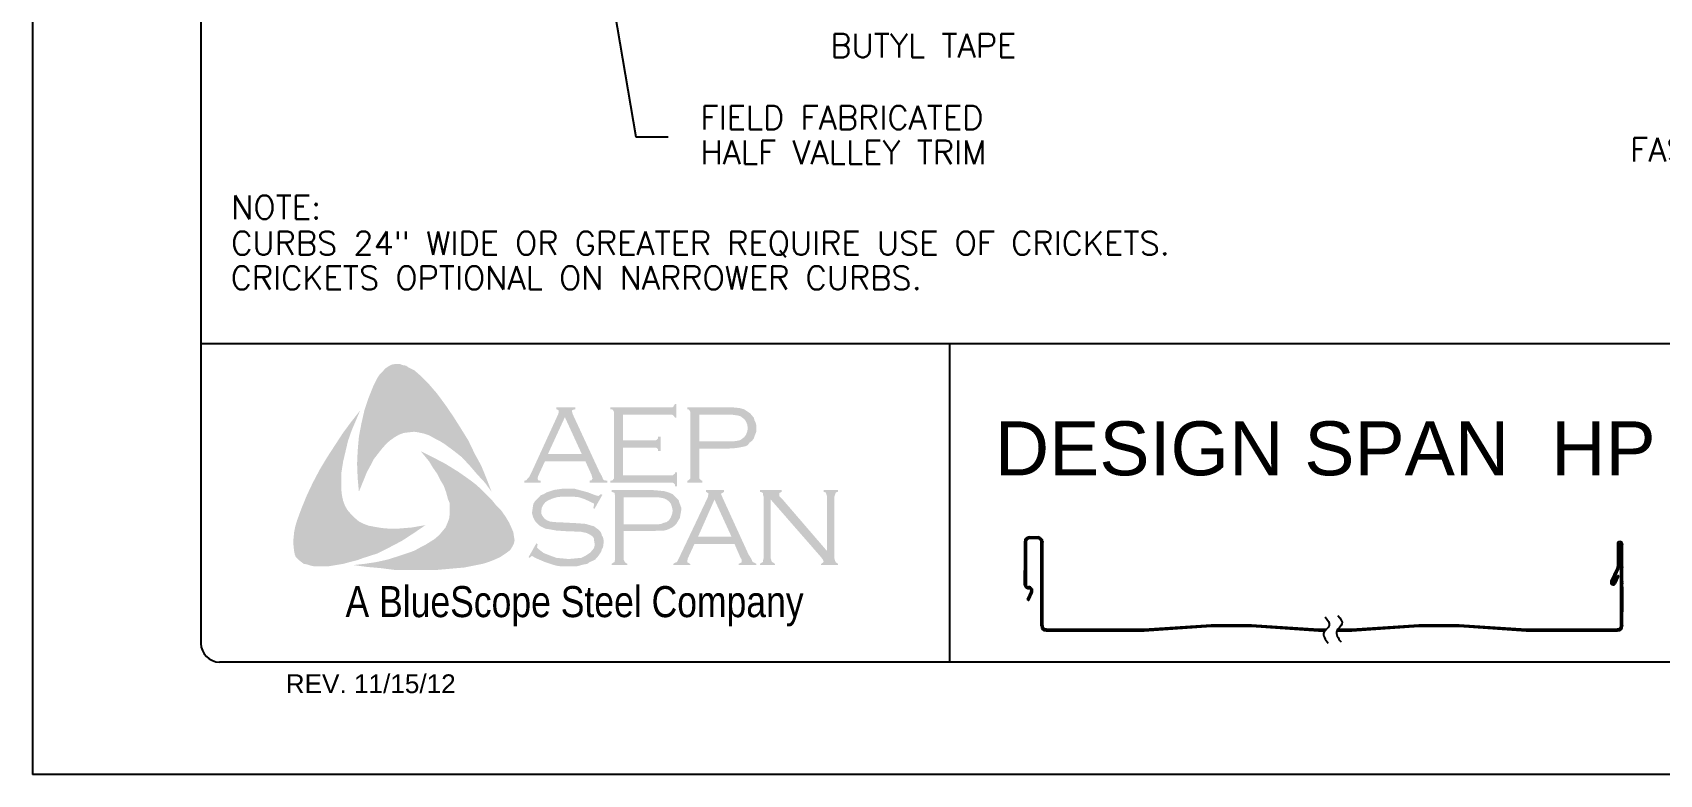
# Model space of a CAD drawing. Extents: x 109.9 to 118.4, y -49.8 to -38.8.
# Drawn here: x 109.92 to 115.36, y -49.84 to -47.36 of the extents above; entities that cross this region are included whole.
import ezdxf

# ---------------------------------------------------------------- set-up
doc = ezdxf.new("R2010")
doc.units = 0
doc.header["$LTSCALE"] = 0.5
doc.header["$MEASUREMENT"] = 0
doc.layers.get('0').update_dxf_attribs({"linetype": 'CONTINUOUS'})
for name, color, linetype in [('BORDER', 9, 'CONTINUOUS'), ('DIM', 4, 'CONTINUOUS'), ('LAYER_1', 160, 'CONTINUOUS')]:
    doc.layers.add(name, color=color, linetype=linetype)
doc.styles.add('ROMAND', font='romand.shx')
doc.styles.get("Standard").update_dxf_attribs({"font": 'romans.shx'})
doc.styles.add('STD', font='simplex.shx', dxfattribs={"height": 0.125})

msp = doc.modelspace()

# ---------------------------------------------------------------- hatches: boundary and pattern name
at = {"layer": 'LAYER_1'}
for points in [[(111.2748, -48.5689), (111.3031, -48.6073), (111.3294, -48.6458), (111.3537, -48.6842), (111.38, -48.7267), (111.4003, -48.7692), (111.4225, -48.8097), (111.4407, -48.8542), (111.4569, -48.8967), (111.4347, -48.8663), (111.4084, -48.838), (111.3841, -48.8097), (111.3578, -48.7814), (111.3294, -48.7591), (111.2991, -48.7368), (111.2829, -48.7267), (111.2667, -48.7186), (111.2485, -48.7085), (111.2303, -48.7024), (111.2121, -48.6984), (111.1979, -48.6964), (111.1797, -48.6984), (111.1635, -48.7004), (111.1473, -48.7065), (111.1332, -48.7146), (111.119, -48.7247), (111.1069, -48.7348), (111.0907, -48.753), (111.0765, -48.7712), (111.0623, -48.7895), (111.0522, -48.8097), (111.0401, -48.832), (111.032, -48.8522), (111.0138, -48.8967), (111.0097, -48.8522), (111.0077, -48.8036), (111.0097, -48.7591), (111.0138, -48.7126), (111.0219, -48.6701), (111.032, -48.6256), (111.0462, -48.5831), (111.0623, -48.5426), (111.0745, -48.5183), (111.0826, -48.5062), (111.0927, -48.4961), (111.1008, -48.4859), (111.1129, -48.4778), (111.1251, -48.4718), (111.1392, -48.4697), (111.1494, -48.4697), (111.1595, -48.4738), (111.1716, -48.4758), (111.1797, -48.4819), (111.1999, -48.492), (111.2161, -48.5062), (111.2323, -48.5224), (111.2485, -48.5385), (111.2748, -48.5689)], [(110.9571, -48.9088), (110.9612, -48.9271), (110.9672, -48.9432), (110.9753, -48.9574), (110.9875, -48.9716), (110.9996, -48.9837), (111.0138, -48.9959), (111.03, -49.0039), (111.0462, -49.01), (111.0684, -49.0141), (111.0927, -49.0181), (111.117, -49.0201), (111.1413, -49.0201), (111.1655, -49.0181), (111.1898, -49.0161), (111.2364, -49.008), (111.1979, -49.0343), (111.1575, -49.0606), (111.115, -49.0829), (111.0745, -49.1031), (111.03, -49.1173), (111.0077, -49.1254), (110.9834, -49.1314), (110.9612, -49.1375), (110.9369, -49.1415), (110.9126, -49.1456), (110.8904, -49.1456), (110.864, -49.1456), (110.8539, -49.1436), (110.8418, -49.1395), (110.8296, -49.1375), (110.8216, -49.1314), (110.8114, -49.1233), (110.8033, -49.1152), (110.7993, -49.1051), (110.7973, -49.095), (110.7952, -49.0748), (110.7952, -49.0545), (110.7973, -49.0323), (110.8013, -49.012), (110.8074, -48.9918), (110.8216, -48.9534), (110.8398, -48.9088), (110.86, -48.8663), (110.8823, -48.8239), (110.9065, -48.7834), (110.9328, -48.7429), (110.9592, -48.7024), (110.9875, -48.664), (111.0178, -48.6256), (110.9895, -48.6923), (110.9774, -48.7267), (110.9693, -48.7611), (110.9612, -48.7955), (110.9551, -48.834), (110.9551, -48.8522), (110.9551, -48.8704), (110.9551, -48.8906), (110.9571, -48.9088)], [(111.896, -48.749), (111.896, -48.8421), (112.0559, -48.8421), (112.0619, -48.8421), (112.066, -48.838), (112.07, -48.836), (112.07, -48.832), (112.0761, -48.832), (112.0761, -48.8785), (112.07, -48.8785), (112.07, -48.8724), (112.066, -48.8684), (112.0619, -48.8663), (112.0559, -48.8663), (111.8535, -48.8663), (111.8535, -48.8603), (111.8616, -48.8583), (111.8636, -48.8542), (111.8657, -48.8522), (111.8657, -48.8441), (111.8657, -48.6357), (111.8657, -48.6296), (111.8636, -48.6256), (111.8596, -48.6215), (111.8535, -48.6215), (111.8535, -48.6154), (112.0538, -48.6154), (112.0599, -48.6154), (112.064, -48.6134), (112.066, -48.6094), (112.07, -48.6033), (112.0741, -48.6033), (112.0741, -48.6498), (112.07, -48.6498), (112.066, -48.6438), (112.064, -48.6417), (112.0599, -48.6397), (112.0538, -48.6397), (111.896, -48.6397), (111.896, -48.7247), (111.9992, -48.7247), (112.0053, -48.7247), (112.0093, -48.7227), (112.0134, -48.7186), (112.0134, -48.7126), (112.0215, -48.7126), (112.0215, -48.7611), (112.0134, -48.7611), (112.0134, -48.7551), (112.0093, -48.751), (112.0053, -48.749), (111.9992, -48.749), (111.896, -48.749)], [(111.5156, -48.9999), (111.5257, -49.0222), (111.5298, -49.0323), (111.5318, -49.0464), (111.5338, -49.0586), (111.5318, -49.0687), (111.5257, -49.0808), (111.5197, -49.091), (111.5035, -49.1031), (111.4853, -49.1152), (111.467, -49.1233), (111.4468, -49.1314), (111.4266, -49.1375), (111.4063, -49.1415), (111.3659, -49.1496), (111.3193, -49.1537), (111.2748, -49.1577), (111.2262, -49.1577), (111.1797, -49.1577), (111.1332, -49.1577), (111.0866, -49.1517), (111.0401, -49.1476), (110.9956, -49.1415), (111.032, -49.1375), (111.0725, -49.1314), (111.1089, -49.1233), (111.1473, -49.1112), (111.1838, -49.099), (111.1999, -49.093), (111.2182, -49.0829), (111.2343, -49.0748), (111.2505, -49.0646), (111.2667, -49.0545), (111.2829, -49.0404), (111.293, -49.0282), (111.3031, -49.0161), (111.3092, -49.0019), (111.3153, -48.9857), (111.3173, -48.9695), (111.3173, -48.9534), (111.3173, -48.9351), (111.3112, -48.921), (111.3052, -48.8987), (111.2971, -48.8765), (111.2849, -48.8562), (111.2748, -48.836), (111.2606, -48.8158), (111.2485, -48.7955), (111.2202, -48.7611), (111.2606, -48.7814), (111.3031, -48.8036), (111.3456, -48.8299), (111.3861, -48.8583), (111.4043, -48.8724), (111.4225, -48.8886), (111.4407, -48.9068), (111.4569, -48.923), (111.4731, -48.9432), (111.4893, -48.9594), (111.5035, -48.9797), (111.5156, -48.9999)], [(111.8272, -48.9068), (111.8009, -48.9534), (111.7969, -48.9513), (111.7989, -48.9412), (111.7989, -48.9372), (111.7969, -48.9351), (111.7847, -48.9291), (111.7665, -48.921), (111.7483, -48.9149), (111.7281, -48.9129), (111.7078, -48.9129), (111.6916, -48.9129), (111.6755, -48.9149), (111.6613, -48.919), (111.6471, -48.925), (111.637, -48.9311), (111.6289, -48.9412), (111.6249, -48.9493), (111.6228, -48.9615), (111.6228, -48.9695), (111.6269, -48.9776), (111.633, -48.9857), (111.6411, -48.9918), (111.6512, -48.9959), (111.6653, -48.9979), (111.7078, -48.9999), (111.7443, -49.0019), (111.7706, -49.0039), (111.7847, -49.008), (111.7989, -49.012), (111.807, -49.0181), (111.8131, -49.0222), (111.8191, -49.0282), (111.8232, -49.0343), (111.8252, -49.0424), (111.8292, -49.0485), (111.8313, -49.0586), (111.8313, -49.0667), (111.8292, -49.0829), (111.8252, -49.0889), (111.8232, -49.097), (111.8191, -49.1031), (111.8151, -49.1092), (111.8029, -49.1233), (111.7948, -49.1274), (111.7847, -49.1314), (111.7766, -49.1375), (111.7645, -49.1395), (111.7422, -49.1456), (111.7159, -49.1456), (111.6876, -49.1456), (111.6734, -49.1436), (111.6593, -49.1395), (111.635, -49.1314), (111.6026, -49.1173), (111.5925, -49.1112), (111.5885, -49.1132), (111.5844, -49.1173), (111.5804, -49.1152), (111.6067, -49.0687), (111.6107, -49.0727), (111.6087, -49.0829), (111.6107, -49.0849), (111.6148, -49.0889), (111.6309, -49.1011), (111.6512, -49.1092), (111.6734, -49.1173), (111.6937, -49.1193), (111.7139, -49.1213), (111.7362, -49.1193), (111.7564, -49.1173), (111.7726, -49.1092), (111.7847, -49.1011), (111.7928, -49.093), (111.7989, -49.0849), (111.8009, -49.0768), (111.8009, -49.0687), (111.7989, -49.0566), (111.7989, -49.0525), (111.7948, -49.0464), (111.7868, -49.0404), (111.7746, -49.0343), (111.7645, -49.0323), (111.7564, -49.0303), (111.7018, -49.0282), (111.6734, -49.0262), (111.6512, -49.0222), (111.637, -49.0201), (111.6208, -49.012), (111.6148, -49.008), (111.6107, -49.0039), (111.6046, -48.9979), (111.6006, -48.9918), (111.5965, -48.9837), (111.5945, -48.9776), (111.5925, -48.9695), (111.5925, -48.9635), (111.5945, -48.9493), (111.5965, -48.9372), (111.6026, -48.9271), (111.6127, -48.9169), (111.6208, -48.9088), (111.6309, -48.9048), (111.6411, -48.8987), (111.6532, -48.8947), (111.6653, -48.8906), (111.6795, -48.8886), (111.6937, -48.8866), (111.7099, -48.8866), (111.7341, -48.8866), (111.7564, -48.8927), (111.7787, -48.8987), (111.805, -48.9088), (111.8131, -48.9109), (111.8171, -48.9088), (111.8211, -48.9048), (111.8272, -48.9068)], [(112.3897, -48.923), (112.3897, -49.1193), (112.3918, -49.1274), (112.3938, -49.1314), (112.3978, -49.1334), (112.4039, -49.1375), (112.4039, -49.1415), (112.3533, -49.1415), (112.3533, -49.1375), (112.3594, -49.1334), (112.3634, -49.1314), (112.3634, -49.1274), (112.3655, -49.1193), (112.3655, -48.9129), (112.3634, -48.9068), (112.3634, -48.9007), (112.3594, -48.8987), (112.3533, -48.8967), (112.3533, -48.8906), (112.4262, -48.8906), (112.4262, -48.8967), (112.4181, -48.9007), (112.4181, -48.9028), (112.4181, -48.9048), (112.4181, -48.9109), (112.4262, -48.919), (112.5779, -49.095), (112.5779, -48.9129), (112.5759, -48.9068), (112.5739, -48.9007), (112.5719, -48.8987), (112.5658, -48.8967), (112.5658, -48.8906), (112.6144, -48.8906), (112.6144, -48.8967), (112.6083, -48.8987), (112.6063, -48.9007), (112.6042, -48.9068), (112.6022, -48.9129), (112.6022, -49.1193), (112.6042, -49.1274), (112.6063, -49.1314), (112.6083, -49.1334), (112.6144, -49.1375), (112.6144, -49.1415), (112.5577, -49.1415), (112.5577, -49.1375), (112.5638, -49.1334), (112.5658, -49.1314), (112.5658, -49.1294), (112.5638, -49.1233), (112.5577, -49.1152), (112.3897, -48.923)]]:
    msp.add_hatch(color=7, dxfattribs=at).paths.add_polyline_path(points)
h = msp.add_hatch(color=7, dxfattribs=at)
edge = h.paths.add_edge_path(flags=16)
edge.add_spline(control_points=[(111.7584, -48.7712), (111.7584, -48.7712), (111.7018, -48.6478), (111.7018, -48.6478), (111.7018, -48.6478), (111.6451, -48.7712), (111.6451, -48.7712), (111.6451, -48.7712), (111.7584, -48.7712), (111.7584, -48.7712), (111.7584, -48.7712), (111.7584, -48.7712), (111.7584, -48.7712), (111.7584, -48.7712), (111.7584, -48.7712), (111.7584, -48.7712)], knot_values=[0, 0, 0, 0, 1, 1, 1, 2, 2, 2, 3, 3, 3, 4, 4, 4, 5, 5, 5, 5], degree=3, periodic=0)
edge = h.paths.add_edge_path()
edge.add_spline(control_points=[(111.7706, -48.7955), (111.7706, -48.7955), (111.635, -48.7955), (111.635, -48.7955), (111.635, -48.7955), (111.6127, -48.8441), (111.6127, -48.8441), (111.6127, -48.8441), (111.6127, -48.8441), (111.6127, -48.8441), (111.6127, -48.8441), (111.6107, -48.8522), (111.6107, -48.8522), (111.6107, -48.8522), (111.6107, -48.8522), (111.6107, -48.8522), (111.6107, -48.8522), (111.6107, -48.8542), (111.6107, -48.8542), (111.6107, -48.8542), (111.6127, -48.8583), (111.6127, -48.8583), (111.6127, -48.8583), (111.6208, -48.8603), (111.6208, -48.8603), (111.6208, -48.8603), (111.6208, -48.8663), (111.6208, -48.8663), (111.6208, -48.8663), (111.5662, -48.8663), (111.5662, -48.8663), (111.5662, -48.8663), (111.5662, -48.8603), (111.5662, -48.8603), (111.5662, -48.8603), (111.5662, -48.8603), (111.5662, -48.8603), (111.5662, -48.8603), (111.5723, -48.8583), (111.5723, -48.8583), (111.5723, -48.8583), (111.5763, -48.8542), (111.5763, -48.8542), (111.5763, -48.8542), (111.5763, -48.8542), (111.5763, -48.8542), (111.5763, -48.8542), (111.5824, -48.8481), (111.5824, -48.8481), (111.5824, -48.8481), (111.5885, -48.836), (111.5885, -48.836), (111.5885, -48.836), (111.6795, -48.6377), (111.6795, -48.6377), (111.6795, -48.6377), (111.6795, -48.6377), (111.6795, -48.6377), (111.6795, -48.6377), (111.6815, -48.6296), (111.6815, -48.6296), (111.6815, -48.6296), (111.6815, -48.6296), (111.6815, -48.6296), (111.6815, -48.6296), (111.6815, -48.6256), (111.6815, -48.6256), (111.6815, -48.6256), (111.6795, -48.6235), (111.6795, -48.6235), (111.6795, -48.6235), (111.6734, -48.6215), (111.6734, -48.6215), (111.6734, -48.6215), (111.6734, -48.6154), (111.6734, -48.6154), (111.6734, -48.6154), (111.7362, -48.6154), (111.7362, -48.6154), (111.7362, -48.6154), (111.7362, -48.6215), (111.7362, -48.6215), (111.7362, -48.6215), (111.7362, -48.6215), (111.7362, -48.6215), (111.7362, -48.6215), (111.7281, -48.6235), (111.7281, -48.6235), (111.7281, -48.6235), (111.726, -48.6256), (111.726, -48.6256), (111.726, -48.6256), (111.726, -48.6296), (111.726, -48.6296), (111.726, -48.6296), (111.726, -48.6296), (111.726, -48.6296), (111.726, -48.6296), (111.7281, -48.6377), (111.7281, -48.6377), (111.7281, -48.6377), (111.8171, -48.8299), (111.8171, -48.8299), (111.8171, -48.8299), (111.8171, -48.8299), (111.8171, -48.8299), (111.8171, -48.8299), (111.8252, -48.8441), (111.8252, -48.8441), (111.8252, -48.8441), (111.8292, -48.8542), (111.8292, -48.8542), (111.8292, -48.8542), (111.8292, -48.8542), (111.8292, -48.8542), (111.8292, -48.8542), (111.8333, -48.8583), (111.8333, -48.8583), (111.8333, -48.8583), (111.8434, -48.8603), (111.8434, -48.8603), (111.8434, -48.8603), (111.8434, -48.8663), (111.8434, -48.8663), (111.8434, -48.8663), (111.7847, -48.8663), (111.7847, -48.8663), (111.7847, -48.8663), (111.7847, -48.8603), (111.7847, -48.8603), (111.7847, -48.8603), (111.7847, -48.8603), (111.7847, -48.8603), (111.7847, -48.8603), (111.7888, -48.8583), (111.7888, -48.8583), (111.7888, -48.8583), (111.7908, -48.8583), (111.7908, -48.8583), (111.7908, -48.8583), (111.7928, -48.8542), (111.7928, -48.8542), (111.7928, -48.8542), (111.7948, -48.8522), (111.7948, -48.8522), (111.7948, -48.8522), (111.7948, -48.8522), (111.7948, -48.8522), (111.7948, -48.8522), (111.7928, -48.8481), (111.7928, -48.8481), (111.7928, -48.8481), (111.7908, -48.84), (111.7908, -48.84), (111.7908, -48.84), (111.7706, -48.7955), (111.7706, -48.7955), (111.7706, -48.7955), (111.7706, -48.7955), (111.7706, -48.7955), (111.7706, -48.7955), (111.7706, -48.7955), (111.7706, -48.7955)], knot_values=[0, 0, 0, 0, 1, 1, 1, 2, 2, 2, 3, 3, 3, 4, 4, 4, 5, 5, 5, 6, 6, 6, 7, 7, 7, 8, 8, 8, 9, 9, 9, 10, 10, 10, 11, 11, 11, 12, 12, 12, 13, 13, 13, 14, 14, 14, 15, 15, 15, 16, 16, 16, 17, 17, 17, 18, 18, 18, 19, 19, 19, 20, 20, 20, 21, 21, 21, 22, 22, 22, 23, 23, 23, 24, 24, 24, 25, 25, 25, 26, 26, 26, 27, 27, 27, 28, 28, 28, 29, 29, 29, 30, 30, 30, 31, 31, 31, 32, 32, 32, 33, 33, 33, 34, 34, 34, 35, 35, 35, 36, 36, 36, 37, 37, 37, 38, 38, 38, 39, 39, 39, 40, 40, 40, 41, 41, 41, 42, 42, 42, 43, 43, 43, 44, 44, 44, 45, 45, 45, 46, 46, 46, 47, 47, 47, 48, 48, 48, 49, 49, 49, 50, 50, 50, 51, 51, 51, 52, 52, 52, 53, 53, 53, 54, 54, 54, 54], degree=3, periodic=0)
h = msp.add_hatch(color=7, dxfattribs=at)
edge = h.paths.add_edge_path(flags=16)
edge.add_spline(control_points=[(112.151, -48.7288), (112.151, -48.7288), (112.2441, -48.7288), (112.2441, -48.7288), (112.2441, -48.7288), (112.2441, -48.7288), (112.2441, -48.7288), (112.2441, -48.7288), (112.2623, -48.7288), (112.2623, -48.7288), (112.2623, -48.7288), (112.2764, -48.7267), (112.2764, -48.7267), (112.2764, -48.7267), (112.2764, -48.7267), (112.2764, -48.7267), (112.2764, -48.7267), (112.2865, -48.7247), (112.2865, -48.7247), (112.2865, -48.7247), (112.2926, -48.7207), (112.2926, -48.7207), (112.2926, -48.7207), (112.2926, -48.7207), (112.2926, -48.7207), (112.2926, -48.7207), (112.3007, -48.7146), (112.3007, -48.7146), (112.3007, -48.7146), (112.3068, -48.7065), (112.3068, -48.7065), (112.3068, -48.7065), (112.3108, -48.6964), (112.3108, -48.6964), (112.3108, -48.6964), (112.3129, -48.6842), (112.3129, -48.6842), (112.3129, -48.6842), (112.3129, -48.6842), (112.3129, -48.6842), (112.3129, -48.6842), (112.3108, -48.6721), (112.3108, -48.6721), (112.3108, -48.6721), (112.3068, -48.662), (112.3068, -48.662), (112.3068, -48.662), (112.3007, -48.6539), (112.3007, -48.6539), (112.3007, -48.6539), (112.2926, -48.6478), (112.2926, -48.6478), (112.2926, -48.6478), (112.2926, -48.6478), (112.2926, -48.6478), (112.2926, -48.6478), (112.2865, -48.6438), (112.2865, -48.6438), (112.2865, -48.6438), (112.2764, -48.6417), (112.2764, -48.6417), (112.2764, -48.6417), (112.2764, -48.6417), (112.2764, -48.6417), (112.2764, -48.6417), (112.2623, -48.6397), (112.2623, -48.6397), (112.2623, -48.6397), (112.2441, -48.6397), (112.2441, -48.6397), (112.2441, -48.6397), (112.151, -48.6397), (112.151, -48.6397), (112.151, -48.6397), (112.151, -48.7288), (112.151, -48.7288), (112.151, -48.7288), (112.151, -48.7288), (112.151, -48.7288), (112.151, -48.7288), (112.151, -48.7288), (112.151, -48.7288)], knot_values=[0, 0, 0, 0, 1, 1, 1, 2, 2, 2, 3, 3, 3, 4, 4, 4, 5, 5, 5, 6, 6, 6, 7, 7, 7, 8, 8, 8, 9, 9, 9, 10, 10, 10, 11, 11, 11, 12, 12, 12, 13, 13, 13, 14, 14, 14, 15, 15, 15, 16, 16, 16, 17, 17, 17, 18, 18, 18, 19, 19, 19, 20, 20, 20, 21, 21, 21, 22, 22, 22, 23, 23, 23, 24, 24, 24, 25, 25, 25, 26, 26, 26, 27, 27, 27, 27], degree=3, periodic=0)
edge = h.paths.add_edge_path()
edge.add_spline(control_points=[(112.151, -48.753), (112.151, -48.753), (112.151, -48.8461), (112.151, -48.8461), (112.151, -48.8461), (112.151, -48.8461), (112.151, -48.8461), (112.151, -48.8461), (112.151, -48.8522), (112.151, -48.8522), (112.151, -48.8522), (112.153, -48.8542), (112.153, -48.8542), (112.153, -48.8542), (112.153, -48.8542), (112.153, -48.8542), (112.153, -48.8542), (112.157, -48.8583), (112.157, -48.8583), (112.157, -48.8583), (112.1611, -48.8603), (112.1611, -48.8603), (112.1611, -48.8603), (112.1611, -48.8663), (112.1611, -48.8663), (112.1611, -48.8663), (112.1105, -48.8663), (112.1105, -48.8663), (112.1105, -48.8663), (112.1105, -48.8603), (112.1105, -48.8603), (112.1105, -48.8603), (112.1105, -48.8603), (112.1105, -48.8603), (112.1105, -48.8603), (112.1146, -48.8583), (112.1146, -48.8583), (112.1146, -48.8583), (112.1186, -48.8542), (112.1186, -48.8542), (112.1186, -48.8542), (112.1186, -48.8542), (112.1186, -48.8542), (112.1186, -48.8542), (112.1206, -48.8522), (112.1206, -48.8522), (112.1206, -48.8522), (112.1206, -48.8461), (112.1206, -48.8461), (112.1206, -48.8461), (112.1206, -48.6336), (112.1206, -48.6336), (112.1206, -48.6336), (112.1206, -48.6336), (112.1206, -48.6336), (112.1206, -48.6336), (112.1206, -48.6296), (112.1206, -48.6296), (112.1206, -48.6296), (112.1186, -48.6256), (112.1186, -48.6256), (112.1186, -48.6256), (112.1186, -48.6256), (112.1186, -48.6256), (112.1186, -48.6256), (112.1146, -48.6215), (112.1146, -48.6215), (112.1146, -48.6215), (112.1105, -48.6215), (112.1105, -48.6215), (112.1105, -48.6215), (112.1105, -48.6154), (112.1105, -48.6154), (112.1105, -48.6154), (112.242, -48.6154), (112.242, -48.6154), (112.242, -48.6154), (112.242, -48.6154), (112.242, -48.6154), (112.242, -48.6154), (112.2663, -48.6154), (112.2663, -48.6154), (112.2663, -48.6154), (112.2865, -48.6175), (112.2865, -48.6175), (112.2865, -48.6175), (112.2865, -48.6175), (112.2865, -48.6175), (112.2865, -48.6175), (112.3007, -48.6215), (112.3007, -48.6215), (112.3007, -48.6215), (112.3129, -48.6296), (112.3129, -48.6296), (112.3129, -48.6296), (112.3129, -48.6296), (112.3129, -48.6296), (112.3129, -48.6296), (112.3189, -48.6336), (112.3189, -48.6336), (112.3189, -48.6336), (112.323, -48.6377), (112.323, -48.6377), (112.323, -48.6377), (112.3331, -48.6498), (112.3331, -48.6498), (112.3331, -48.6498), (112.3331, -48.6498), (112.3331, -48.6498), (112.3331, -48.6498), (112.3351, -48.6579), (112.3351, -48.6579), (112.3351, -48.6579), (112.3392, -48.666), (112.3392, -48.666), (112.3392, -48.666), (112.3412, -48.6741), (112.3412, -48.6741), (112.3412, -48.6741), (112.3412, -48.6842), (112.3412, -48.6842), (112.3412, -48.6842), (112.3412, -48.6842), (112.3412, -48.6842), (112.3412, -48.6842), (112.3412, -48.6964), (112.3412, -48.6964), (112.3412, -48.6964), (112.3371, -48.7065), (112.3371, -48.7065), (112.3371, -48.7065), (112.3331, -48.7186), (112.3331, -48.7186), (112.3331, -48.7186), (112.327, -48.7267), (112.327, -48.7267), (112.327, -48.7267), (112.327, -48.7267), (112.327, -48.7267), (112.327, -48.7267), (112.3189, -48.7328), (112.3189, -48.7328), (112.3189, -48.7328), (112.3129, -48.7409), (112.3129, -48.7409), (112.3129, -48.7409), (112.3048, -48.7449), (112.3048, -48.7449), (112.3048, -48.7449), (112.2946, -48.747), (112.2946, -48.747), (112.2946, -48.747), (112.2946, -48.747), (112.2946, -48.747), (112.2946, -48.747), (112.2845, -48.749), (112.2845, -48.749), (112.2845, -48.749), (112.2724, -48.751), (112.2724, -48.751), (112.2724, -48.751), (112.242, -48.753), (112.242, -48.753), (112.242, -48.753), (112.151, -48.753), (112.151, -48.753), (112.151, -48.753), (112.151, -48.753), (112.151, -48.753), (112.151, -48.753), (112.151, -48.753), (112.151, -48.753)], knot_values=[0, 0, 0, 0, 1, 1, 1, 2, 2, 2, 3, 3, 3, 4, 4, 4, 5, 5, 5, 6, 6, 6, 7, 7, 7, 8, 8, 8, 9, 9, 9, 10, 10, 10, 11, 11, 11, 12, 12, 12, 13, 13, 13, 14, 14, 14, 15, 15, 15, 16, 16, 16, 17, 17, 17, 18, 18, 18, 19, 19, 19, 20, 20, 20, 21, 21, 21, 22, 22, 22, 23, 23, 23, 24, 24, 24, 25, 25, 25, 26, 26, 26, 27, 27, 27, 28, 28, 28, 29, 29, 29, 30, 30, 30, 31, 31, 31, 32, 32, 32, 33, 33, 33, 34, 34, 34, 35, 35, 35, 36, 36, 36, 37, 37, 37, 38, 38, 38, 39, 39, 39, 40, 40, 40, 41, 41, 41, 42, 42, 42, 43, 43, 43, 44, 44, 44, 45, 45, 45, 46, 46, 46, 47, 47, 47, 48, 48, 48, 49, 49, 49, 50, 50, 50, 51, 51, 51, 52, 52, 52, 53, 53, 53, 54, 54, 54, 55, 55, 55, 56, 56, 56, 57, 57, 57, 57], degree=3, periodic=0)
h = msp.add_hatch(color=7, dxfattribs=at)
edge = h.paths.add_edge_path(flags=16)
edge.add_spline(control_points=[(111.898, -49.006), (111.898, -49.006), (111.9931, -49.006), (111.9931, -49.006), (111.9931, -49.006), (111.9931, -49.006), (111.9931, -49.006), (111.9931, -49.006), (112.0114, -49.006), (112.0114, -49.006), (112.0114, -49.006), (112.0235, -49.0039), (112.0235, -49.0039), (112.0235, -49.0039), (112.0235, -49.0039), (112.0235, -49.0039), (112.0235, -49.0039), (112.0336, -48.9999), (112.0336, -48.9999), (112.0336, -48.9999), (112.0417, -48.9979), (112.0417, -48.9979), (112.0417, -48.9979), (112.0417, -48.9979), (112.0417, -48.9979), (112.0417, -48.9979), (112.0498, -48.9918), (112.0498, -48.9918), (112.0498, -48.9918), (112.0559, -48.9817), (112.0559, -48.9817), (112.0559, -48.9817), (112.0599, -48.9716), (112.0599, -48.9716), (112.0599, -48.9716), (112.0619, -48.9594), (112.0619, -48.9594), (112.0619, -48.9594), (112.0619, -48.9594), (112.0619, -48.9594), (112.0619, -48.9594), (112.0599, -48.9493), (112.0599, -48.9493), (112.0599, -48.9493), (112.0559, -48.9372), (112.0559, -48.9372), (112.0559, -48.9372), (112.0498, -48.9291), (112.0498, -48.9291), (112.0498, -48.9291), (112.0417, -48.923), (112.0417, -48.923), (112.0417, -48.923), (112.0417, -48.923), (112.0417, -48.923), (112.0417, -48.923), (112.0336, -48.919), (112.0336, -48.919), (112.0336, -48.919), (112.0235, -48.9169), (112.0235, -48.9169), (112.0235, -48.9169), (112.0235, -48.9169), (112.0235, -48.9169), (112.0235, -48.9169), (112.0114, -48.9149), (112.0114, -48.9149), (112.0114, -48.9149), (111.9931, -48.9149), (111.9931, -48.9149), (111.9931, -48.9149), (111.898, -48.9149), (111.898, -48.9149), (111.898, -48.9149), (111.898, -49.006), (111.898, -49.006), (111.898, -49.006), (111.898, -49.006), (111.898, -49.006), (111.898, -49.006), (111.898, -49.006), (111.898, -49.006)], knot_values=[0, 0, 0, 0, 1, 1, 1, 2, 2, 2, 3, 3, 3, 4, 4, 4, 5, 5, 5, 6, 6, 6, 7, 7, 7, 8, 8, 8, 9, 9, 9, 10, 10, 10, 11, 11, 11, 12, 12, 12, 13, 13, 13, 14, 14, 14, 15, 15, 15, 16, 16, 16, 17, 17, 17, 18, 18, 18, 19, 19, 19, 20, 20, 20, 21, 21, 21, 22, 22, 22, 23, 23, 23, 24, 24, 24, 25, 25, 25, 26, 26, 26, 27, 27, 27, 27], degree=3, periodic=0)
edge = h.paths.add_edge_path()
edge.add_spline(control_points=[(111.898, -49.0282), (111.898, -49.0282), (111.898, -49.1233), (111.898, -49.1233), (111.898, -49.1233), (111.898, -49.1233), (111.898, -49.1233), (111.898, -49.1233), (111.9001, -49.1274), (111.9001, -49.1274), (111.9001, -49.1274), (111.9021, -49.1314), (111.9021, -49.1314), (111.9021, -49.1314), (111.9021, -49.1314), (111.9021, -49.1314), (111.9021, -49.1314), (111.9041, -49.1334), (111.9041, -49.1334), (111.9041, -49.1334), (111.9102, -49.1375), (111.9102, -49.1375), (111.9102, -49.1375), (111.9102, -49.1415), (111.9102, -49.1415), (111.9102, -49.1415), (111.8576, -49.1415), (111.8576, -49.1415), (111.8576, -49.1415), (111.8576, -49.1375), (111.8576, -49.1375), (111.8576, -49.1375), (111.8576, -49.1375), (111.8576, -49.1375), (111.8576, -49.1375), (111.8636, -49.1334), (111.8636, -49.1334), (111.8636, -49.1334), (111.8677, -49.1314), (111.8677, -49.1314), (111.8677, -49.1314), (111.8677, -49.1314), (111.8677, -49.1314), (111.8677, -49.1314), (111.8677, -49.1274), (111.8677, -49.1274), (111.8677, -49.1274), (111.8697, -49.1233), (111.8697, -49.1233), (111.8697, -49.1233), (111.8697, -48.9088), (111.8697, -48.9088), (111.8697, -48.9088), (111.8697, -48.9088), (111.8697, -48.9088), (111.8697, -48.9088), (111.8677, -48.9048), (111.8677, -48.9048), (111.8677, -48.9048), (111.8677, -48.9007), (111.8677, -48.9007), (111.8677, -48.9007), (111.8677, -48.9007), (111.8677, -48.9007), (111.8677, -48.9007), (111.8636, -48.8987), (111.8636, -48.8987), (111.8636, -48.8987), (111.8576, -48.8967), (111.8576, -48.8967), (111.8576, -48.8967), (111.8576, -48.8906), (111.8576, -48.8906), (111.8576, -48.8906), (111.9891, -48.8906), (111.9891, -48.8906), (111.9891, -48.8906), (111.9891, -48.8906), (111.9891, -48.8906), (111.9891, -48.8906), (112.0134, -48.8927), (112.0134, -48.8927), (112.0134, -48.8927), (112.0336, -48.8947), (112.0336, -48.8947), (112.0336, -48.8947), (112.0336, -48.8947), (112.0336, -48.8947), (112.0336, -48.8947), (112.0478, -48.8987), (112.0478, -48.8987), (112.0478, -48.8987), (112.0619, -48.9048), (112.0619, -48.9048), (112.0619, -48.9048), (112.0619, -48.9048), (112.0619, -48.9048), (112.0619, -48.9048), (112.066, -48.9088), (112.066, -48.9088), (112.066, -48.9088), (112.0721, -48.9149), (112.0721, -48.9149), (112.0721, -48.9149), (112.0822, -48.925), (112.0822, -48.925), (112.0822, -48.925), (112.0822, -48.925), (112.0822, -48.925), (112.0822, -48.925), (112.0842, -48.9331), (112.0842, -48.9331), (112.0842, -48.9331), (112.0882, -48.9432), (112.0882, -48.9432), (112.0882, -48.9432), (112.0903, -48.9493), (112.0903, -48.9493), (112.0903, -48.9493), (112.0903, -48.9594), (112.0903, -48.9594), (112.0903, -48.9594), (112.0903, -48.9594), (112.0903, -48.9594), (112.0903, -48.9594), (112.0882, -48.9716), (112.0882, -48.9716), (112.0882, -48.9716), (112.0862, -48.9837), (112.0862, -48.9837), (112.0862, -48.9837), (112.0802, -48.9938), (112.0802, -48.9938), (112.0802, -48.9938), (112.0741, -49.0039), (112.0741, -49.0039), (112.0741, -49.0039), (112.0741, -49.0039), (112.0741, -49.0039), (112.0741, -49.0039), (112.068, -49.01), (112.068, -49.01), (112.068, -49.01), (112.0599, -49.0161), (112.0599, -49.0161), (112.0599, -49.0161), (112.0518, -49.0201), (112.0518, -49.0201), (112.0518, -49.0201), (112.0417, -49.0242), (112.0417, -49.0242), (112.0417, -49.0242), (112.0417, -49.0242), (112.0417, -49.0242), (112.0417, -49.0242), (112.0336, -49.0262), (112.0336, -49.0262), (112.0336, -49.0262), (112.0215, -49.0262), (112.0215, -49.0262), (112.0215, -49.0262), (111.9891, -49.0282), (111.9891, -49.0282), (111.9891, -49.0282), (111.898, -49.0282), (111.898, -49.0282), (111.898, -49.0282), (111.898, -49.0282), (111.898, -49.0282), (111.898, -49.0282), (111.898, -49.0282), (111.898, -49.0282)], knot_values=[0, 0, 0, 0, 1, 1, 1, 2, 2, 2, 3, 3, 3, 4, 4, 4, 5, 5, 5, 6, 6, 6, 7, 7, 7, 8, 8, 8, 9, 9, 9, 10, 10, 10, 11, 11, 11, 12, 12, 12, 13, 13, 13, 14, 14, 14, 15, 15, 15, 16, 16, 16, 17, 17, 17, 18, 18, 18, 19, 19, 19, 20, 20, 20, 21, 21, 21, 22, 22, 22, 23, 23, 23, 24, 24, 24, 25, 25, 25, 26, 26, 26, 27, 27, 27, 28, 28, 28, 29, 29, 29, 30, 30, 30, 31, 31, 31, 32, 32, 32, 33, 33, 33, 34, 34, 34, 35, 35, 35, 36, 36, 36, 37, 37, 37, 38, 38, 38, 39, 39, 39, 40, 40, 40, 41, 41, 41, 42, 42, 42, 43, 43, 43, 44, 44, 44, 45, 45, 45, 46, 46, 46, 47, 47, 47, 48, 48, 48, 49, 49, 49, 50, 50, 50, 51, 51, 51, 52, 52, 52, 53, 53, 53, 54, 54, 54, 55, 55, 55, 56, 56, 56, 57, 57, 57, 57], degree=3, periodic=0)
h = msp.add_hatch(color=7, dxfattribs=at)
edge = h.paths.add_edge_path(flags=16)
edge.add_spline(control_points=[(112.2582, -49.0464), (112.2582, -49.0464), (112.2016, -48.923), (112.2016, -48.923), (112.2016, -48.923), (112.1469, -49.0464), (112.1469, -49.0464), (112.1469, -49.0464), (112.2582, -49.0464), (112.2582, -49.0464), (112.2582, -49.0464), (112.2582, -49.0464), (112.2582, -49.0464), (112.2582, -49.0464), (112.2582, -49.0464), (112.2582, -49.0464)], knot_values=[0, 0, 0, 0, 1, 1, 1, 2, 2, 2, 3, 3, 3, 4, 4, 4, 5, 5, 5, 5], degree=3, periodic=0)
edge = h.paths.add_edge_path()
edge.add_spline(control_points=[(112.2683, -49.0707), (112.2683, -49.0707), (112.1348, -49.0707), (112.1348, -49.0707), (112.1348, -49.0707), (112.1125, -49.1193), (112.1125, -49.1193), (112.1125, -49.1193), (112.1125, -49.1193), (112.1125, -49.1193), (112.1125, -49.1193), (112.1105, -49.1294), (112.1105, -49.1294), (112.1105, -49.1294), (112.1105, -49.1294), (112.1105, -49.1294), (112.1105, -49.1294), (112.1105, -49.1314), (112.1105, -49.1314), (112.1105, -49.1314), (112.1125, -49.1334), (112.1125, -49.1334), (112.1125, -49.1334), (112.1206, -49.1375), (112.1206, -49.1375), (112.1206, -49.1375), (112.1206, -49.1415), (112.1206, -49.1415), (112.1206, -49.1415), (112.064, -49.1415), (112.064, -49.1415), (112.064, -49.1415), (112.064, -49.1375), (112.064, -49.1375), (112.064, -49.1375), (112.064, -49.1375), (112.064, -49.1375), (112.064, -49.1375), (112.07, -49.1334), (112.07, -49.1334), (112.07, -49.1334), (112.0761, -49.1314), (112.0761, -49.1314), (112.0761, -49.1314), (112.0761, -49.1314), (112.0761, -49.1314), (112.0761, -49.1314), (112.0802, -49.1233), (112.0802, -49.1233), (112.0802, -49.1233), (112.0862, -49.1112), (112.0862, -49.1112), (112.0862, -49.1112), (112.1793, -48.9149), (112.1793, -48.9149), (112.1793, -48.9149), (112.1793, -48.9149), (112.1793, -48.9149), (112.1793, -48.9149), (112.1813, -48.9048), (112.1813, -48.9048), (112.1813, -48.9048), (112.1813, -48.9048), (112.1813, -48.9048), (112.1813, -48.9048), (112.1813, -48.9007), (112.1813, -48.9007), (112.1813, -48.9007), (112.1793, -48.9007), (112.1793, -48.9007), (112.1793, -48.9007), (112.1732, -48.8967), (112.1732, -48.8967), (112.1732, -48.8967), (112.1732, -48.8906), (112.1732, -48.8906), (112.1732, -48.8906), (112.2339, -48.8906), (112.2339, -48.8906), (112.2339, -48.8906), (112.2339, -48.8967), (112.2339, -48.8967), (112.2339, -48.8967), (112.2339, -48.8967), (112.2339, -48.8967), (112.2339, -48.8967), (112.2279, -48.9007), (112.2279, -48.9007), (112.2279, -48.9007), (112.2258, -48.9007), (112.2258, -48.9007), (112.2258, -48.9007), (112.2238, -48.9048), (112.2238, -48.9048), (112.2238, -48.9048), (112.2238, -48.9048), (112.2238, -48.9048), (112.2238, -48.9048), (112.2279, -48.9149), (112.2279, -48.9149), (112.2279, -48.9149), (112.3149, -49.1051), (112.3149, -49.1051), (112.3149, -49.1051), (112.3149, -49.1051), (112.3149, -49.1051), (112.3149, -49.1051), (112.325, -49.1213), (112.325, -49.1213), (112.325, -49.1213), (112.329, -49.1314), (112.329, -49.1314), (112.329, -49.1314), (112.329, -49.1314), (112.329, -49.1314), (112.329, -49.1314), (112.3351, -49.1334), (112.3351, -49.1334), (112.3351, -49.1334), (112.3412, -49.1375), (112.3412, -49.1375), (112.3412, -49.1375), (112.3412, -49.1415), (112.3412, -49.1415), (112.3412, -49.1415), (112.2825, -49.1415), (112.2825, -49.1415), (112.2825, -49.1415), (112.2825, -49.1375), (112.2825, -49.1375), (112.2825, -49.1375), (112.2825, -49.1375), (112.2825, -49.1375), (112.2825, -49.1375), (112.2865, -49.1355), (112.2865, -49.1355), (112.2865, -49.1355), (112.2906, -49.1334), (112.2906, -49.1334), (112.2906, -49.1334), (112.2926, -49.1314), (112.2926, -49.1314), (112.2926, -49.1314), (112.2926, -49.1274), (112.2926, -49.1274), (112.2926, -49.1274), (112.2926, -49.1274), (112.2926, -49.1274), (112.2926, -49.1274), (112.2926, -49.1233), (112.2926, -49.1233), (112.2926, -49.1233), (112.2886, -49.1173), (112.2886, -49.1173), (112.2886, -49.1173), (112.2683, -49.0707), (112.2683, -49.0707), (112.2683, -49.0707), (112.2683, -49.0707), (112.2683, -49.0707), (112.2683, -49.0707), (112.2683, -49.0707), (112.2683, -49.0707)], knot_values=[0, 0, 0, 0, 1, 1, 1, 2, 2, 2, 3, 3, 3, 4, 4, 4, 5, 5, 5, 6, 6, 6, 7, 7, 7, 8, 8, 8, 9, 9, 9, 10, 10, 10, 11, 11, 11, 12, 12, 12, 13, 13, 13, 14, 14, 14, 15, 15, 15, 16, 16, 16, 17, 17, 17, 18, 18, 18, 19, 19, 19, 20, 20, 20, 21, 21, 21, 22, 22, 22, 23, 23, 23, 24, 24, 24, 25, 25, 25, 26, 26, 26, 27, 27, 27, 28, 28, 28, 29, 29, 29, 30, 30, 30, 31, 31, 31, 32, 32, 32, 33, 33, 33, 34, 34, 34, 35, 35, 35, 36, 36, 36, 37, 37, 37, 38, 38, 38, 39, 39, 39, 40, 40, 40, 41, 41, 41, 42, 42, 42, 43, 43, 43, 44, 44, 44, 45, 45, 45, 46, 46, 46, 47, 47, 47, 48, 48, 48, 49, 49, 49, 50, 50, 50, 51, 51, 51, 52, 52, 52, 53, 53, 53, 54, 54, 54, 54], degree=3, periodic=0)

# ---------------------------------------------------------------- linework, layer by layer
at = {"layer": 'BORDER'}
for p, q in [((109.9236, -38.8404), (109.9236, -49.8404)), ((110.4861, -39.2779), (110.4861, -49.4029)), ((118.0486, -48.4029), (110.4861, -48.4029)), ((112.9861, -48.4029), (112.9861, -49.4654)), ((113.2372, -49.0642), (113.2372, -49.207)), ((113.2426, -49.0642), (113.2426, -49.207)), ((113.2816, -49.0478), (113.2537, -49.0478)), ((113.2816, -49.0531), (113.2537, -49.0531)), ((113.2927, -49.3444), (113.2927, -49.0642)), ((113.2981, -49.3444), (113.2981, -49.0642)), ((115.2179, -49.0714), (115.2179, -49.1462)), ((115.2233, -49.0714), (115.2233, -49.1462)), ((115.2263, -49.0683), (115.2263, -49.0683)), ((115.2294, -49.3444), (115.2294, -49.0714)), ((115.2347, -49.3444), (115.2347, -49.0714)), ((113.2372, -49.207), (113.2372, -49.1599)), ((115.2169, -49.1509), (115.1961, -49.1955)), ((115.2218, -49.1532), (115.2009, -49.1978)), ((115.2065, -49.2004), (115.2176, -49.1765)), ((115.2113, -49.2026), (115.2224, -49.1788)), ((115.2224, -49.1788), (115.2176, -49.1765)), ((113.2583, -49.2296), (113.246, -49.2559)), ((113.2502, -49.2141), (113.2509, -49.2141)), ((113.2506, -49.2195), (113.2513, -49.2194)), ((113.2631, -49.2319), (113.2509, -49.2582)), ((115.2001, -49.2067), (115.2001, -49.2067)), ((115.2024, -49.2018), (115.2024, -49.2018)), ((115.2347, -49.2143), (115.2347, -49.2975)), ((113.2509, -49.2582), (113.246, -49.2559)), ((113.6373, -49.3555), (113.861, -49.3405)), ((113.6373, -49.3609), (113.861, -49.3458)), ((113.861, -49.3405), (113.9951, -49.3405)), ((113.861, -49.3458), (113.9951, -49.3458)), ((113.9951, -49.3405), (114.2188, -49.3555)), ((113.9951, -49.3458), (114.2188, -49.3609)), ((114.3309, -49.3555), (114.5546, -49.3405)), ((114.3309, -49.3609), (114.5546, -49.3458)), ((114.5546, -49.3405), (114.6887, -49.3405)), ((114.5546, -49.3458), (114.6887, -49.3458)), ((114.6887, -49.3405), (114.9124, -49.3555)), ((114.6887, -49.3458), (114.9124, -49.3609)), ((113.3091, -49.3555), (113.6373, -49.3555)), ((113.3091, -49.3609), (113.6373, -49.3609)), ((114.2188, -49.3555), (114.2459, -49.3555)), ((114.2188, -49.3609), (114.2409, -49.3609)), ((114.2805, -49.3609), (114.3309, -49.3609)), ((114.2843, -49.3555), (114.3309, -49.3555)), ((114.9124, -49.3555), (115.2183, -49.3555)), ((114.9124, -49.3609), (115.2183, -49.3609)), ((117.9861, -49.4654), (110.5486, -49.4654)), ((118.4236, -49.8404), (109.9236, -49.8404))]:
    msp.add_line(p, q, dxfattribs=at)
for centre, radius, start, end in [((113.2537, -49.0642), 0.0165, 90, 180), ((113.2537, -49.0642), 0.0111, 90, 180), ((113.2816, -49.0642), 0.0165, 0, 90), ((113.2816, -49.0642), 0.0111, 0, 90), ((115.2263, -49.0714), 0.00841, 90, 180), ((115.2263, -49.0714), 0.00304, 90, 180), ((115.2263, -49.0714), 0.00841, 0, 90), ((115.2263, -49.0714), 0.00304, 360, 90), ((115.2068, -49.1462), 0.0111, 335, 0), ((115.2068, -49.1462), 0.0165, 335, 0), ((113.2497, -49.207), 0.0125, 180, 274), ((113.2497, -49.207), 0.00716, 180, 274), ((113.2518, -49.2266), 0.0125, 335, 94), ((113.2518, -49.2266), 0.00716, 335, 94), ((115.2037, -49.1991), 0.00841, 155, 245), ((115.2037, -49.1991), 0.00841, 245, 335), ((115.2037, -49.1991), 0.00304, 155, 245), ((115.2037, -49.1991), 0.00304, 245, 335), ((113.3091, -49.3444), 0.0165, 180, 270), ((113.3091, -49.3444), 0.0111, 180, 270), ((115.2183, -49.3444), 0.0111, 270, 360), ((115.2183, -49.3444), 0.0165, 270, 0), ((110.5486, -49.4029), 0.0625, 180, 270)]:
    msp.add_arc(centre, radius, start, end, dxfattribs=at)
for points in [[(114.2411, -49.3145), (114.2548, -49.3437), (114.2373, -49.3662), (114.2518, -49.4026)], [(114.284, -49.3098), (114.2976, -49.339), (114.2802, -49.3615), (114.2946, -49.3979)]]:
    msp.add_spline(points, degree=3, dxfattribs=at)
for p in [(113.2981, -49.0642), (115.2347, -49.0714), (115.2072, -49.1717), (115.2179, -49.1487), (115.2179, -49.1487), (115.2347, -49.1487), (115.2347, -49.2031), (115.235, -49.1976), (113.2509, -49.2582), (113.2509, -49.2582), (115.2347, -49.2863), (113.2981, -49.3444), (115.2347, -49.3444), (113.3091, -49.3555), (114.1432, -49.3555), (114.1432, -49.3555), (115.2183, -49.3555)]:
    msp.add_point(p, dxfattribs=at)
at = {"layer": 'DIM', "color": 5}
msp.add_line((111.9384, -47.7124), (112.0465, -47.7124), dxfattribs=at)
msp.add_lwpolyline([(111.7337, -46.5073), (111.9384, -47.7124)], dxfattribs=at)

# ---------------------------------------------------------------- texts
at = {"insert": (110.969, -49.2117), "char_height": 0.103589, "width": 1.555185, "attachment_point": 1, "style": 'STD'}
msp.add_mtext('{\\fArial Narrow|b0|i0|c0|p34;A BlueScope Steel Company}', dxfattribs=at)
at = {"layer": 'BORDER', "attachment_point": 5, "style": 'ROMAND'}
for s, insert, char_height, width in [('\\pt1.98;{\\fArial|b0|i0|c0|p34;DESIGN SPAN  HP }', (114.2417, -48.7531), 0.18, 2.501468), ('\\pt0.6875;{\\fArial|b0|i0|c0|p34;REV. 11/15/12}', (111.0532, -49.5381), 0.0625, 0.805557)]:
    msp.add_mtext(s, dxfattribs=dict(at, insert=insert, char_height=char_height, width=width))
at = {"layer": 'DIM'}
for s, p in [('BUTYL TAPE', (112.5886, -47.4468)), ('FIELD FABRICATED', (112.1548, -47.6871)), ('FASTENER', (115.2603, -47.7939)), ('HALF VALLEY TRIM', (112.1548, -47.8028)), ('NOTE:', (110.5872, -47.9862)), ('CURBS 24" WIDE OR GREATER REQUIRE USE OF CRICKETS.', (110.5872, -48.1061)), ('CRICKETS OPTIONAL ON NARROWER CURBS.', (110.5854, -48.222))]:
    msp.add_text(s, height=0.07875, dxfattribs=at).set_placement(p)

doc.saveas('drawing.dxf')
